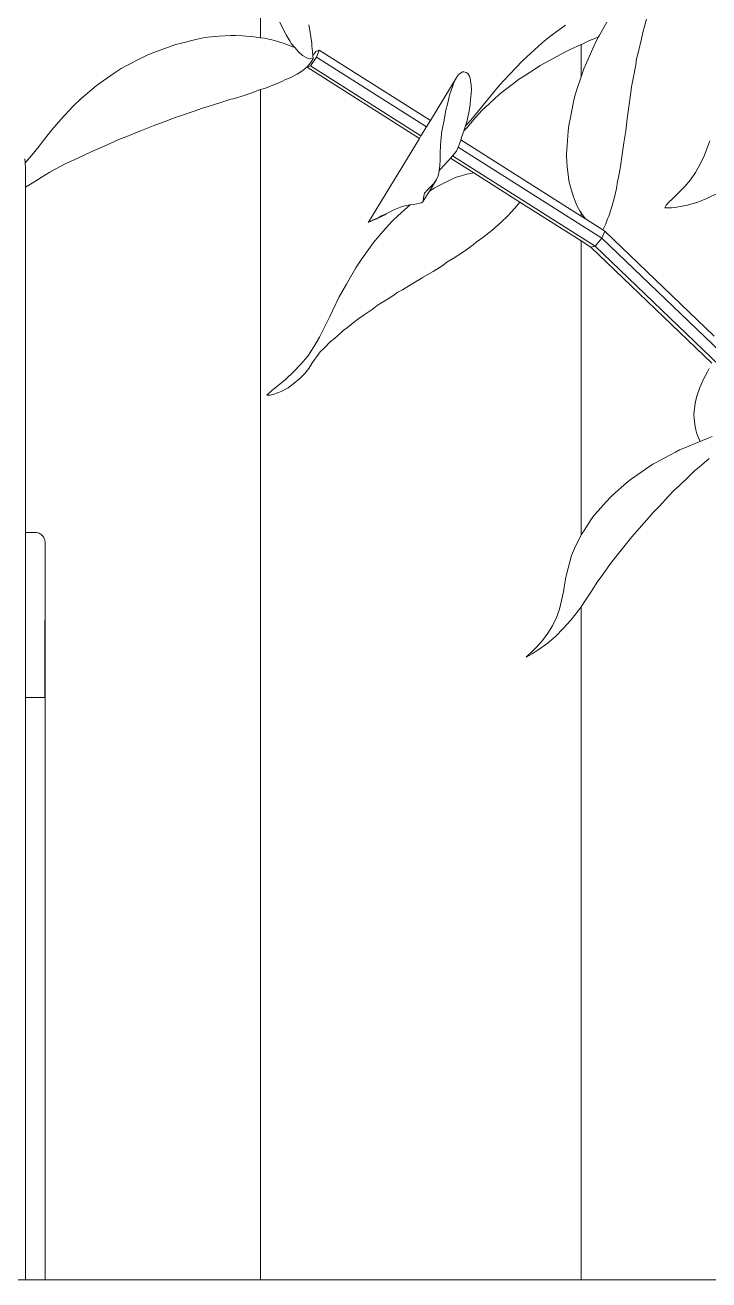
# Model space of a CAD drawing. Header units: metres. Extents: x 12.2 to 77.2, y 18.8 to 35.5.
# Drawn here: x 57.415 to 57.767, y 20.757 to 21.403 of the extents above; entities that cross this region are included whole.
import ezdxf

# ---------------------------------------------------------------- set-up
doc = ezdxf.new("R2010")
doc.units = ezdxf.units.M
doc.layers.add('0inne_gulv', color=7, linetype='Continuous', lineweight=13)

# ---------------------------------------------------------------- blocks, each defined once
blk = doc.blocks.new('One bedroom house ls')
for p, q in [((4.06132, -2.58298), (4.06132, -2.34601)), ((4.0725, -2.57758), (4.07125, -2.57492)), ((4.0725, -2.57758), (4.07455, -2.58153)), ((4.0863, -2.57639), (4.08713, -2.58136)), ((4.21225, -2.581), (4.21834, -2.57644)), ((4.23975, -2.57501), (4.23589, -2.58174)), ((4.25817, -2.58025), (4.2591, -2.57714)), ((4.26013, -2.57349), (4.2591, -2.57714)), ((4.02794, -2.58394), (4.0206, -2.58571)), ((4.02794, -2.58394), (4.03266, -2.58292)), ((4.03266, -2.58292), (4.03394, -2.58275)), ((4.03394, -2.58275), (4.04004, -2.58215)), ((4.04004, -2.58215), (4.04606, -2.5818)), ((4.04606, -2.5818), (4.04839, -2.58176)), ((4.05202, -2.58195), (4.04839, -2.58176)), ((4.05202, -2.58195), (4.05781, -2.58249)), ((4.05781, -2.58249), (4.06132, -2.58298)), ((4.06132, -2.58298), (4.06334, -2.58327)), ((4.06334, -2.58327), (4.06501, -2.58359)), ((4.06501, -2.58359), (4.06861, -2.58449)), ((4.06861, -2.58449), (4.07353, -2.58601)), ((4.07455, -2.58153), (4.07655, -2.58499)), ((4.07655, -2.58499), (4.07717, -2.58594)), ((4.0877, -2.58595), (4.08713, -2.58136)), ((4.20862, -2.58376), (4.2063, -2.58581)), ((4.21225, -2.581), (4.20862, -2.58376)), ((4.22692, -2.58624), (4.23085, -2.58436)), ((4.23358, -2.58332), (4.23085, -2.58436)), ((4.23245, -2.5886), (4.23438, -2.58445)), ((4.2354, -2.58261), (4.23358, -2.58332)), ((4.23438, -2.58445), (4.2354, -2.58261)), ((4.2354, -2.58261), (4.23589, -2.58174)), ((4.25598, -2.59011), (4.25749, -2.5835)), ((4.25749, -2.5835), (4.25817, -2.58025)), ((4.0033, -2.59182), (3.99954, -2.59366)), ((4.00638, -2.59059), (4.0033, -2.59182)), ((4.00638, -2.59059), (4.01342, -2.58796)), ((4.01342, -2.58796), (4.01768, -2.58648)), ((4.0206, -2.58571), (4.01768, -2.58648)), ((4.078, -2.58768), (4.07353, -2.58601)), ((4.07717, -2.58594), (4.07875, -2.58792)), ((4.078, -2.58768), (4.07892, -2.5881)), ((4.07875, -2.58792), (4.07892, -2.5881)), ((4.07892, -2.5881), (4.08095, -2.59028)), ((4.08301, -2.59207), (4.08095, -2.59028)), ((4.0877, -2.58595), (4.08781, -2.58736)), ((4.08817, -2.5901), (4.08781, -2.58736)), ((4.08831, -2.59215), (4.08817, -2.5901)), ((4.08831, -2.59215), (4.08974, -2.59007)), ((4.08974, -2.59007), (4.09149, -2.58931)), ((4.09149, -2.58931), (4.09016, -2.593)), ((4.1488, -2.62564), (4.09149, -2.58931)), ((4.19629, -2.59482), (4.20055, -2.59096)), ((4.20055, -2.59096), (4.2063, -2.58581)), ((4.21765, -2.59053), (4.21427, -2.59243)), ((4.22047, -2.58925), (4.21765, -2.59053)), ((4.22047, -2.58925), (4.22642, -2.58647)), ((4.22642, -2.58647), (4.22692, -2.58624)), ((4.22642, -2.60319), (4.22642, -2.58647)), ((4.23245, -2.5886), (4.22933, -2.59556)), ((4.25505, -2.59387), (4.25598, -2.59011)), ((3.9929, -2.5971), (3.98962, -2.5989)), ((3.99954, -2.59366), (3.9929, -2.5971)), ((4.08301, -2.59207), (4.08489, -2.59325)), ((4.08546, -2.59779), (4.0831, -2.59984)), ((4.08489, -2.59325), (4.08547, -2.59345)), ((4.08708, -2.59747), (4.08534, -2.59823)), ((4.08534, -2.59823), (4.08546, -2.59779)), ((4.14316, -2.63489), (4.08534, -2.59823)), ((4.08546, -2.59779), (4.08605, -2.59707)), ((4.08547, -2.59345), (4.08674, -2.59382)), ((4.08725, -2.5958), (4.08605, -2.59707)), ((4.08841, -2.59377), (4.08674, -2.59382)), ((4.09016, -2.593), (4.08708, -2.59747)), ((4.14398, -2.63354), (4.08708, -2.59747)), ((4.08841, -2.59377), (4.08725, -2.5958)), ((4.08841, -2.59377), (4.08831, -2.59215)), ((4.1468, -2.62892), (4.09016, -2.593)), ((4.18958, -2.60189), (4.19629, -2.59482)), ((4.20541, -2.59728), (4.20268, -2.5991)), ((4.20834, -2.59571), (4.20541, -2.59728)), ((4.21427, -2.59243), (4.20834, -2.59571)), ((4.22933, -2.59556), (4.22784, -2.59901)), ((4.25456, -2.59694), (4.25328, -2.604)), ((4.25456, -2.59694), (4.25505, -2.59387)), ((3.98032, -2.60514), (3.98649, -2.60093)), ((3.98962, -2.5989), (3.98649, -2.60093)), ((4.07263, -2.60542), (4.07389, -2.60476)), ((4.07663, -2.60362), (4.07389, -2.60476)), ((4.08015, -2.60179), (4.07663, -2.60362)), ((4.08015, -2.60179), (4.0831, -2.59984)), ((4.16263, -2.60303), (4.1488, -2.62564)), ((4.16093, -2.60599), (4.16157, -2.60488)), ((4.16157, -2.60488), (4.16263, -2.60303)), ((4.16263, -2.60303), (4.16311, -2.6022)), ((4.16371, -2.60169), (4.16311, -2.6022)), ((4.16485, -2.60089), (4.16371, -2.60169)), ((4.1654, -2.60063), (4.16485, -2.60089)), ((4.16598, -2.60059), (4.1654, -2.60063)), ((4.16598, -2.60059), (4.16719, -2.60085)), ((4.1678, -2.60128), (4.16719, -2.60085)), ((4.16805, -2.60145), (4.1678, -2.60128)), ((4.1689, -2.60278), (4.16805, -2.60145)), ((4.1689, -2.60278), (4.1694, -2.6046)), ((4.16946, -2.60552), (4.1694, -2.6046)), ((4.18443, -2.60737), (4.18958, -2.60189)), ((4.19228, -2.6061), (4.19424, -2.60457)), ((4.19424, -2.60457), (4.19734, -2.60258)), ((4.19734, -2.60258), (4.20268, -2.5991)), ((4.22642, -2.60319), (4.2243, -2.60971)), ((4.22661, -2.60261), (4.22642, -2.60319)), ((4.22784, -2.59901), (4.22661, -2.60261)), ((4.25328, -2.604), (4.25242, -2.60829)), ((3.97441, -2.60964), (3.96879, -2.61453)), ((3.97441, -2.60964), (3.97673, -2.60771)), ((3.97673, -2.60771), (3.98032, -2.60514)), ((4.05287, -2.61272), (4.05825, -2.61087)), ((4.06027, -2.61007), (4.05825, -2.61087)), ((4.06132, -2.60974), (4.06027, -2.61007)), ((4.0634, -2.6091), (4.06132, -2.60974)), ((4.06132, -3.22286), (4.06132, -2.60974)), ((4.0634, -2.6091), (4.06823, -2.60733)), ((4.07263, -2.60542), (4.06823, -2.60733)), ((4.15956, -2.61011), (4.15885, -2.61203)), ((4.15956, -2.61011), (4.16055, -2.60725)), ((4.16055, -2.60725), (4.16093, -2.60599)), ((4.16978, -2.60706), (4.16946, -2.60552)), ((4.1697, -2.61348), (4.16993, -2.61006)), ((4.16978, -2.60706), (4.16993, -2.61006)), ((4.17972, -2.61315), (4.18443, -2.60737)), ((4.18758, -2.60973), (4.18421, -2.61229)), ((4.19228, -2.6061), (4.18758, -2.60973)), ((4.2243, -2.60971), (4.22309, -2.61364)), ((4.25105, -2.61863), (4.25207, -2.61122)), ((4.25207, -2.61122), (4.25242, -2.60829)), ((3.96879, -2.61453), (3.96475, -2.61823)), ((4.03432, -2.61843), (4.04148, -2.61622)), ((4.04599, -2.61471), (4.04148, -2.61622)), ((4.04722, -2.6144), (4.04599, -2.61471)), ((4.05287, -2.61272), (4.04722, -2.6144)), ((4.15682, -2.62037), (4.15766, -2.61728)), ((4.15766, -2.61728), (4.15857, -2.61344)), ((4.15885, -2.61203), (4.15857, -2.61344)), ((4.16863, -2.62174), (4.16932, -2.61742)), ((4.16932, -2.61742), (4.1695, -2.6147)), ((4.1697, -2.61348), (4.1695, -2.6147)), ((4.17972, -2.61315), (4.17355, -2.62068)), ((4.17915, -2.61698), (4.17545, -2.62035)), ((4.18421, -2.61229), (4.17915, -2.61698)), ((4.22091, -2.62402), (4.22238, -2.61685)), ((4.22238, -2.61685), (4.22309, -2.61364)), ((3.96475, -2.61823), (3.95844, -2.62508)), ((4.01303, -2.62581), (4.0169, -2.62425)), ((4.02008, -2.62325), (4.0169, -2.62425)), ((4.02719, -2.62081), (4.02008, -2.62325)), ((4.03143, -2.61925), (4.02719, -2.62081)), ((4.03432, -2.61843), (4.03143, -2.61925)), ((4.15581, -2.62623), (4.15682, -2.62037)), ((4.16863, -2.62174), (4.16755, -2.62635)), ((4.17355, -2.62068), (4.16963, -2.6255)), ((4.17044, -2.62604), (4.17214, -2.62411)), ((4.17214, -2.62411), (4.17545, -2.62035)), ((4.22013, -2.62827), (4.22091, -2.62402)), ((4.25028, -2.62341), (4.25018, -2.62471)), ((4.25105, -2.61863), (4.25028, -2.62341)), ((3.94945, -2.63612), (3.95378, -2.63045)), ((3.95844, -2.62508), (3.95378, -2.63045)), ((3.99916, -2.63115), (4.00252, -2.62968)), ((4.00252, -2.62968), (4.00604, -2.62844)), ((4.00604, -2.62844), (4.01303, -2.62581)), ((4.1468, -2.62892), (4.14398, -2.63354)), ((4.1488, -2.62564), (4.1468, -2.62892)), ((4.15476, -2.63113), (4.15581, -2.62623)), ((4.16611, -2.63103), (4.16692, -2.62839)), ((4.16611, -2.63103), (4.16756, -2.62935)), ((4.16692, -2.62839), (4.16963, -2.6255)), ((4.16692, -2.62839), (4.16755, -2.62635)), ((4.17044, -2.62604), (4.16756, -2.62935)), ((4.21983, -2.63117), (4.22013, -2.62827)), ((4.25018, -2.62471), (4.24946, -2.63092)), ((3.94725, -2.6389), (3.94945, -2.63612)), ((3.97929, -2.63956), (3.98575, -2.6367)), ((3.98837, -2.63546), (3.98575, -2.6367)), ((3.9924, -2.63392), (3.98837, -2.63546)), ((3.9924, -2.63392), (3.99916, -2.63115)), ((4.14316, -2.63489), (4.11688, -2.67793)), ((4.14398, -2.63354), (4.14316, -2.63489)), ((4.15405, -2.6385), (4.15422, -2.63614)), ((4.15422, -2.63614), (4.15476, -2.63113)), ((4.16316, -2.63929), (4.16435, -2.63627)), ((4.16435, -2.63627), (4.16455, -2.63563)), ((4.16455, -2.63563), (4.16544, -2.63288)), ((4.22642, -2.67486), (4.16455, -2.63563)), ((4.16607, -2.63118), (4.16544, -2.63288)), ((4.16607, -2.63118), (4.16611, -2.63103)), ((4.21983, -2.63117), (4.21923, -2.63831)), ((4.24854, -2.63708), (4.24809, -2.63949)), ((4.24946, -2.63092), (4.24854, -2.63708)), ((4.29173, -2.6389), (4.2927, -2.63612)), ((3.94014, -2.64746), (3.94353, -2.64344)), ((3.94725, -2.6389), (3.94353, -2.64344)), ((3.96688, -2.64521), (3.97452, -2.64153)), ((3.97452, -2.64153), (3.97929, -2.63956)), ((4.1539, -2.64221), (4.15405, -2.6385)), ((4.1539, -2.64221), (4.15393, -2.64583)), ((4.16229, -2.6415), (4.16027, -2.64387)), ((4.16229, -2.6415), (4.16316, -2.63929)), ((4.23719, -2.68622), (4.16316, -2.63929)), ((4.21897, -2.64279), (4.21923, -2.63831)), ((4.21899, -2.644), (4.21897, -2.64279)), ((4.24767, -2.64322), (4.24678, -2.64924)), ((4.24767, -2.64322), (4.24809, -2.63949)), ((4.28782, -2.64807), (4.28992, -2.64344)), ((4.29173, -2.6389), (4.28992, -2.64344)), ((3.94014, -2.64746), (3.94001, -2.64538)), ((3.94033, -2.65026), (3.94014, -2.64746)), ((3.95558, -2.65074), (3.96104, -2.64777)), ((3.96104, -2.64777), (3.96688, -2.64521)), ((4.15341, -2.65141), (4.15374, -2.64904)), ((4.15374, -2.64904), (4.15393, -2.64583)), ((4.15425, -2.65054), (4.15559, -2.64901)), ((4.15559, -2.64901), (4.15832, -2.64614)), ((4.15923, -2.64508), (4.15832, -2.64614)), ((4.16027, -2.64387), (4.15923, -2.64508)), ((4.17114, -2.65263), (4.15923, -2.64508)), ((4.23363, -2.69038), (4.16027, -2.64387)), ((4.21933, -2.64956), (4.21899, -2.644)), ((4.21933, -2.64956), (4.21989, -2.65481)), ((4.24678, -2.64924), (4.24568, -2.65501)), ((4.28545, -2.65233), (4.28782, -2.64807)), ((3.94033, -2.6599), (3.94033, -2.65026)), ((3.94838, -2.65499), (3.94377, -2.65794)), ((3.94838, -2.65499), (3.95287, -2.65229)), ((3.95287, -2.65229), (3.95558, -2.65074)), ((4.15191, -2.65608), (4.14831, -2.66197)), ((4.15191, -2.65608), (4.15053, -2.65808)), ((4.15277, -2.65411), (4.15191, -2.65608)), ((4.15336, -2.65179), (4.15277, -2.65411)), ((4.15856, -2.65647), (4.15299, -2.65921)), ((4.15336, -2.65179), (4.15341, -2.65141)), ((4.15341, -2.65141), (4.15425, -2.65054)), ((4.15856, -2.65647), (4.16205, -2.6549)), ((4.16205, -2.6549), (4.16304, -2.65456)), ((4.16304, -2.65456), (4.16758, -2.65332)), ((4.16758, -2.65332), (4.17114, -2.65263)), ((4.19487, -2.66767), (4.17114, -2.65263)), ((4.2202, -2.65675), (4.21989, -2.65481)), ((4.24568, -2.65501), (4.24526, -2.65679)), ((4.27989, -2.65961), (4.28279, -2.65618)), ((4.28279, -2.65618), (4.28545, -2.65233)), ((3.94033, -2.6599), (3.94377, -2.65794)), ((3.94033, -2.83786), (3.94033, -2.6599)), ((4.14831, -2.66197), (4.14481, -2.66771)), ((4.14577, -2.66303), (4.14537, -2.66459)), ((4.14577, -2.66303), (4.14737, -2.66131)), ((4.14859, -2.66021), (4.14737, -2.66131)), ((4.14831, -2.66197), (4.15071, -2.66041)), ((4.14859, -2.66021), (4.15053, -2.65808)), ((4.15299, -2.65921), (4.15071, -2.66041)), ((4.22092, -2.65977), (4.2202, -2.65675)), ((4.22092, -2.65977), (4.2223, -2.66438)), ((4.24464, -2.66057), (4.24351, -2.6658)), ((4.24526, -2.65679), (4.24464, -2.66057)), ((4.27683, -2.66264), (4.27398, -2.66543)), ((4.27989, -2.65961), (4.27683, -2.66264)), ((4.13495, -2.66978), (4.13743, -2.6692)), ((4.13843, -2.66906), (4.13704, -2.67027)), ((4.13843, -2.66906), (4.13743, -2.6692)), ((4.13987, -2.66887), (4.13843, -2.66906)), ((4.14183, -2.66855), (4.13987, -2.66887)), ((4.1433, -2.66828), (4.14183, -2.66855)), ((4.14427, -2.66803), (4.1433, -2.66828)), ((4.14427, -2.66803), (4.14481, -2.66771)), ((4.14481, -2.66771), (4.14515, -2.6669)), ((4.14534, -2.66554), (4.14515, -2.6669)), ((4.14534, -2.66554), (4.14537, -2.66459)), ((4.19487, -2.66767), (4.19241, -2.67069)), ((4.22642, -2.68768), (4.19487, -2.66767)), ((4.22385, -2.66852), (4.2223, -2.66438)), ((4.22385, -2.66852), (4.2244, -2.66969)), ((4.24218, -2.6706), (4.24351, -2.6658)), ((4.26964, -2.67061), (4.27024, -2.66919)), ((4.27136, -2.66803), (4.27024, -2.66919)), ((4.27136, -2.66803), (4.27398, -2.66543)), ((4.2758, -2.67031), (4.28133, -2.66921)), ((4.28652, -2.66762), (4.28133, -2.66921)), ((4.29149, -2.66557), (4.28652, -2.66762)), ((4.29653, -2.66324), (4.29149, -2.66557)), ((4.12001, -2.67661), (4.12199, -2.67572)), ((4.12118, -2.67623), (4.12251, -2.67548)), ((4.12199, -2.67572), (4.12361, -2.67477)), ((4.12251, -2.67548), (4.12295, -2.67534)), ((4.12295, -2.67534), (4.12533, -2.67416)), ((4.12361, -2.67477), (4.12608, -2.67368)), ((4.12533, -2.67416), (4.12608, -2.67368)), ((4.12608, -2.67368), (4.12713, -2.67322)), ((4.12713, -2.67322), (4.13007, -2.67156)), ((4.13199, -2.67481), (4.12943, -2.67721)), ((4.13339, -2.67027), (4.13007, -2.67156)), ((4.13704, -2.67027), (4.13199, -2.67481)), ((4.13495, -2.66978), (4.13339, -2.67027)), ((4.18882, -2.67451), (4.18489, -2.67841)), ((4.18882, -2.67451), (4.19001, -2.67317)), ((4.19241, -2.67069), (4.19001, -2.67317)), ((4.2258, -2.67223), (4.2244, -2.66969)), ((4.22642, -2.67315), (4.2258, -2.67223)), ((4.22642, -2.67486), (4.22642, -2.67315)), ((4.22796, -2.67542), (4.22642, -2.67315)), ((4.22874, -2.67633), (4.22642, -2.67486)), ((4.22796, -2.67542), (4.22874, -2.67633)), ((4.24066, -2.67494), (4.24008, -2.67625)), ((4.24218, -2.6706), (4.24066, -2.67494)), ((4.26964, -2.67061), (4.27298, -2.67059)), ((4.2758, -2.67031), (4.27298, -2.67059)), ((4.11688, -2.67793), (4.11681, -2.67811)), ((4.11681, -2.67811), (4.11691, -2.67805)), ((4.11691, -2.67805), (4.117, -2.67793)), ((4.117, -2.67793), (4.11707, -2.67784)), ((4.11717, -2.67793), (4.117, -2.67793)), ((4.11707, -2.67784), (4.11749, -2.67779)), ((4.11717, -2.67793), (4.11749, -2.67779)), ((4.11749, -2.67779), (4.11804, -2.67758)), ((4.11804, -2.67758), (4.11819, -2.67748)), ((4.11854, -2.67732), (4.11819, -2.67748)), ((4.11888, -2.6771), (4.11854, -2.67732)), ((4.1193, -2.67682), (4.11888, -2.6771)), ((4.11935, -2.67699), (4.11888, -2.6771)), ((4.12001, -2.67661), (4.1193, -2.67682)), ((4.12118, -2.67623), (4.11935, -2.67699)), ((4.12242, -2.68512), (4.12712, -2.67977)), ((4.12943, -2.67721), (4.12712, -2.67977)), ((4.18053, -2.68223), (4.17581, -2.68595)), ((4.18053, -2.68223), (4.18489, -2.67841)), ((4.23756, -2.68191), (4.22874, -2.67633)), ((4.23756, -2.68191), (4.23911, -2.67882)), ((4.23864, -2.6826), (4.23756, -2.68191)), ((4.24008, -2.67625), (4.23911, -2.67882)), ((4.11789, -2.69081), (4.1196, -2.68843)), ((4.1196, -2.68843), (4.12242, -2.68512)), ((4.17084, -2.6896), (4.17239, -2.68836)), ((4.17581, -2.68595), (4.17239, -2.68836)), ((4.22642, -2.83924), (4.22642, -2.68768)), ((4.23152, -2.69091), (4.22642, -2.68768)), ((4.23719, -2.68622), (4.23363, -2.69038)), ((4.23864, -2.6826), (4.23719, -2.68622)), ((4.2982, -2.7448), (4.23719, -2.68622)), ((4.29503, -2.73674), (4.23864, -2.6826)), ((4.11789, -2.69081), (4.11359, -2.69688)), ((4.1606, -2.69673), (4.16582, -2.69326)), ((4.17084, -2.6896), (4.16582, -2.69326)), ((4.23363, -2.69038), (4.23152, -2.69091)), ((4.29371, -2.75062), (4.23152, -2.69091)), ((4.3067, -2.76054), (4.23363, -2.69038)), ((4.11039, -2.70152), (4.10555, -2.70988)), ((4.11359, -2.69688), (4.11039, -2.70152)), ((4.15024, -2.70338), (4.15536, -2.70009)), ((4.15736, -2.69868), (4.15536, -2.70009)), ((4.1606, -2.69673), (4.15736, -2.69868)), ((4.14402, -2.70694), (4.14025, -2.70932)), ((4.14509, -2.70638), (4.14402, -2.70694)), ((4.15024, -2.70338), (4.14509, -2.70638)), ((4.10555, -2.70988), (4.1018, -2.71651)), ((4.13213, -2.71406), (4.12893, -2.71624)), ((4.13443, -2.71278), (4.13213, -2.71406)), ((4.13443, -2.71278), (4.14025, -2.70932)), ((4.09856, -2.72327), (4.1018, -2.71651)), ((4.1188, -2.72291), (4.12142, -2.72096)), ((4.12369, -2.71959), (4.12142, -2.72096)), ((4.12893, -2.71624), (4.12369, -2.71959)), ((4.09698, -2.72655), (4.09177, -2.73725)), ((4.09698, -2.72655), (4.09856, -2.72327)), ((4.10998, -2.72924), (4.11197, -2.72759)), ((4.11197, -2.72759), (4.11422, -2.72612)), ((4.11422, -2.72612), (4.1188, -2.72291)), ((4.10387, -2.73387), (4.10254, -2.73511)), ((4.1061, -2.73225), (4.10387, -2.73387)), ((4.1061, -2.73225), (4.10998, -2.72924)), ((4.08884, -2.74229), (4.09177, -2.73725)), ((4.09414, -2.74283), (4.09717, -2.73967)), ((4.09717, -2.73967), (4.0994, -2.73786)), ((4.0994, -2.73786), (4.10254, -2.73511)), ((4.08211, -2.75122), (4.08562, -2.74695)), ((4.08562, -2.74695), (4.08884, -2.74229)), ((4.09027, -2.7472), (4.09198, -2.74486)), ((4.09198, -2.74486), (4.09414, -2.74283)), ((4.08211, -2.75122), (4.07831, -2.75516)), ((4.0841, -2.75597), (4.08617, -2.7534)), ((4.08783, -2.7508), (4.08617, -2.7534)), ((4.08783, -2.7508), (4.08938, -2.74849)), ((4.08938, -2.74849), (4.09027, -2.7472)), ((4.29243, -2.75329), (4.29152, -2.75506)), ((4.06956, -2.76288), (4.07415, -2.75902)), ((4.07831, -2.75516), (4.07415, -2.75902)), ((4.08161, -2.75851), (4.07873, -2.76099)), ((4.08161, -2.75851), (4.0841, -2.75597)), ((4.28946, -2.75884), (4.28768, -2.76309)), ((4.29152, -2.75506), (4.28946, -2.75884)), ((4.06459, -2.76703), (4.06715, -2.76474)), ((4.06956, -2.76288), (4.06715, -2.76474)), ((4.06827, -2.76661), (4.072, -2.76521)), ((4.07549, -2.76332), (4.072, -2.76521)), ((4.07873, -2.76099), (4.07549, -2.76332)), ((4.28768, -2.76309), (4.28584, -2.76821)), ((4.06459, -2.76703), (4.06636, -2.76704)), ((4.06827, -2.76661), (4.06636, -2.76704)), ((4.2852, -2.77139), (4.28466, -2.7754)), ((4.28584, -2.76821), (4.2852, -2.77139)), ((4.28456, -2.77691), (4.28466, -2.7754)), ((4.28465, -2.77938), (4.28456, -2.77691)), ((4.28465, -2.77938), (4.28511, -2.78323)), ((4.28511, -2.78323), (4.2855, -2.78501)), ((4.2855, -2.78501), (4.28609, -2.787)), ((4.28067, -2.79388), (4.28645, -2.79146)), ((4.28609, -2.787), (4.28757, -2.79067)), ((4.28645, -2.79146), (4.28772, -2.79094)), ((4.28757, -2.79067), (4.28772, -2.79094)), ((4.28772, -2.79094), (4.29219, -2.7891)), ((4.29219, -2.7891), (4.29402, -2.78836)), ((4.26964, -2.79931), (4.27503, -2.79647)), ((4.27503, -2.79647), (4.27721, -2.79535)), ((4.28067, -2.79388), (4.27721, -2.79535)), ((4.2596, -2.80526), (4.25394, -2.80916)), ((4.2596, -2.80526), (4.26336, -2.80273)), ((4.26336, -2.80273), (4.26441, -2.80214)), ((4.26441, -2.80214), (4.26964, -2.79931)), ((4.2872, -2.80417), (4.28483, -2.80613)), ((4.29236, -2.79981), (4.2872, -2.80417)), ((4.24868, -2.81331), (4.25175, -2.8107)), ((4.25394, -2.80916), (4.25175, -2.8107)), ((4.27687, -2.81379), (4.28205, -2.80886)), ((4.28205, -2.80886), (4.28483, -2.80613)), ((4.24377, -2.81759), (4.24169, -2.81946)), ((4.24377, -2.81759), (4.24868, -2.81331)), ((4.27171, -2.81898), (4.27418, -2.81629)), ((4.27418, -2.81629), (4.27687, -2.81379)), ((4.23928, -2.82207), (4.23519, -2.82667)), ((4.24169, -2.81946), (4.23928, -2.82207)), ((4.26657, -2.82441), (4.26342, -2.82765)), ((4.26657, -2.82441), (4.27171, -2.81898)), ((4.23325, -2.82893), (4.23152, -2.8314)), ((4.23519, -2.82667), (4.23325, -2.82893)), ((4.25642, -2.83585), (4.26145, -2.83001)), ((4.26342, -2.82765), (4.26145, -2.83001)), ((4.22651, -2.83906), (4.22829, -2.83624)), ((4.22829, -2.83624), (4.23152, -2.8314)), ((4.25257, -2.84017), (4.25642, -2.83585)), ((3.94033, -2.83786), (3.94533, -2.83786)), ((3.94033, -2.83786), (3.94033, -2.92286)), ((3.94533, -2.83786), (3.94598, -2.8379)), ((3.94598, -2.8379), (3.94662, -2.83803)), ((3.94662, -2.83803), (3.94724, -2.83824)), ((3.94724, -2.83824), (3.94783, -2.83853)), ((3.94783, -2.83853), (3.94837, -2.83889)), ((3.94837, -2.83889), (3.94886, -2.83932)), ((3.94886, -2.83932), (3.94929, -2.83982)), ((3.94929, -2.83982), (3.94966, -2.84036)), ((3.94966, -2.84036), (3.94995, -2.84095)), ((3.94995, -2.84095), (3.95016, -2.84157)), ((3.95016, -2.84157), (3.95028, -2.84221)), ((3.95028, -2.84221), (3.95033, -2.84286)), ((3.95033, -2.84286), (3.95028, -2.92286)), ((3.95033, -2.84286), (3.95033, -2.92286)), ((4.22546, -2.84113), (4.22312, -2.84614)), ((4.22546, -2.84113), (4.22642, -2.83924)), ((4.22642, -2.83924), (4.22651, -2.83906)), ((4.24648, -2.84789), (4.25257, -2.84017)), ((4.22158, -2.84975), (4.21971, -2.85616)), ((4.22312, -2.84614), (4.22158, -2.84975)), ((4.24161, -2.85378), (4.24648, -2.84789)), ((4.21971, -2.85616), (4.21858, -2.8609)), ((4.23724, -2.85993), (4.24161, -2.85378)), ((4.2178, -2.86593), (4.21858, -2.8609)), ((4.23176, -2.86805), (4.23514, -2.86298)), ((4.23514, -2.86298), (4.23724, -2.85993)), ((4.21732, -2.86849), (4.21639, -2.8728)), ((4.21732, -2.86849), (4.2178, -2.86593)), ((4.23176, -2.86805), (4.22841, -2.87329)), ((4.21528, -2.87735), (4.21639, -2.8728)), ((4.22486, -2.87827), (4.22642, -2.87608)), ((4.22642, -2.87608), (4.22841, -2.87329)), ((4.22642, -3.22286), (4.22642, -2.87608)), ((4.21176, -2.88586), (4.21374, -2.88171)), ((4.21374, -2.88171), (4.21528, -2.87735)), ((4.22115, -2.88296), (4.22486, -2.87827)), ((4.20935, -2.88978), (4.21176, -2.88586)), ((4.21728, -2.88733), (4.21322, -2.89138)), ((4.22115, -2.88296), (4.21728, -2.88733)), ((4.20659, -2.89343), (4.20373, -2.89671)), ((4.2038, -2.89871), (4.20875, -2.89516)), ((4.20935, -2.88978), (4.20659, -2.89343)), ((4.21322, -2.89138), (4.20875, -2.89516)), ((4.19822, -2.90199), (4.20119, -2.90029)), ((4.19822, -2.90199), (4.19932, -2.90087)), ((4.20077, -2.89964), (4.19932, -2.90087)), ((4.20077, -2.89964), (4.20373, -2.89671)), ((4.2038, -2.89871), (4.20119, -2.90029)), ((3.94033, -3.22286), (3.94033, -2.92286)), ((3.95028, -2.92286), (3.94033, -2.92286)), ((3.95033, -2.92286), (3.95028, -2.92286)), ((3.95033, -2.92286), (3.95033, -3.22286)), ((3.94033, -3.22286), (3.90333, -3.22286)), ((3.95033, -3.22286), (3.94033, -3.22286)), ((4.06132, -3.22286), (3.95033, -3.22286)), ((4.22642, -3.22286), (4.06132, -3.22286)), ((4.22642, -3.22286), (4.47967, -3.22286))]:
    blk.add_line(p, q)

msp = doc.modelspace()

# ---------------------------------------------------------------- block references
at = {"layer": '0inne_gulv'}
msp.add_blockref('One bedroom house ls', (53.47489, 23.9794), dxfattribs=at)

doc.saveas('drawing.dxf')
